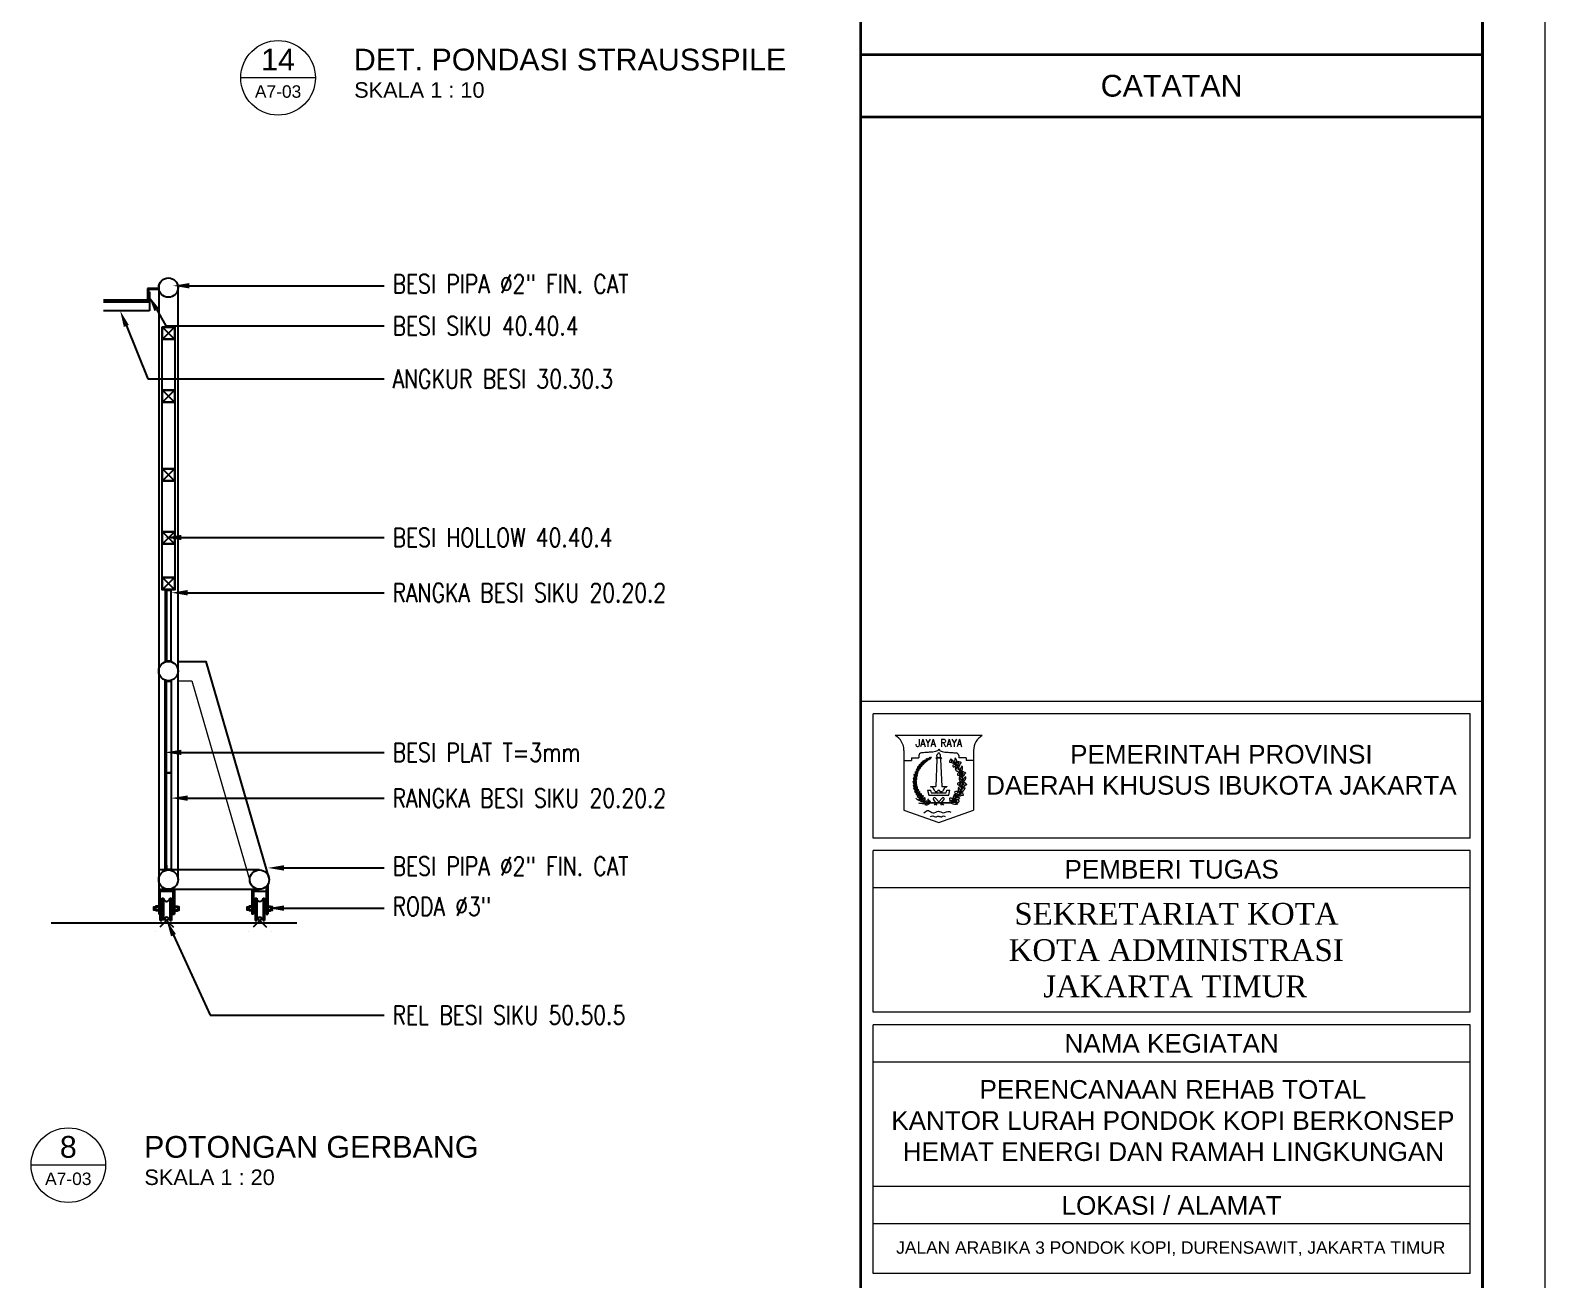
# Model space of a CAD drawing. Header units: millimetres. Extents: x -11 to 1625, y -267 to 195.
# Drawn here: x 886.86 to 911.21, y 35.3 to 55.39 of the extents above; entities that cross this region are included whole.
import ezdxf
from ezdxf import colors
from ezdxf.entities.mleader import LeaderData, LeaderLine
from ezdxf.enums import TextEntityAlignment as Align
from ezdxf.math import Vec2, Vec3

# ---------------------------------------------------------------- set-up
doc = ezdxf.new("R2010")
doc.units = ezdxf.units.MM
doc.linetypes.add('HIDDEN', pattern=[0.375, 0.25, -0.125])
for name, color, linetype, lineweight in [('ars', 11, 'Continuous', 5), ('GRS KOP', 1, 'Continuous', 35), ('kop', 7, 'Continuous', 20), ('not', 7, 'Continuous', 20), ('TEXT KETERANGAN', 7, 'Continuous', 9)]:
    doc.layers.add(name, color=color, linetype=linetype, lineweight=lineweight)
doc.layers.add('BESI', color=10, linetype='Continuous')
doc.layers.add('RAILLING', color=51, linetype='Continuous')
doc.styles.add('ATTR', font='romans.shx', dxfattribs={"width": 0.8, "height": 1.735066})
doc.styles.add('BARU', font='complex.shx')
doc.styles.get("Standard").update_dxf_attribs({"font": 'ARIALUNI.TTF'})

# ---------------------------------------------------------------- blocks, each defined once
blk = doc.blocks.new('PAGAR POT')
for p, q in [((-0.0493, 4.0682), (-0.0493, 4.0002)), ((0.0207, 4.0682), (-0.0493, 4.0682)), ((-0.0493, 4.0682), (-0.0493, 4.0002)), ((-0.0433, 4.0562), (-0.0433, 4.0002)), ((-0.0433, 4.0482), (-0.0433, 4.0002)), ((-0.0373, 4.0482), (-0.0433, 4.0482)), ((-0.0373, 4.0482), (-0.0433, 4.0482)), ((0.0207, 4.0622), (-0.0373, 4.0622)), ((-0.0373, 4.0482), (-0.0373, 3.9282)), ((0.0207, 4.0857), (0.0207, 0.2557)), ((-0.0493, 3.9942), (-0.1173, 3.9942)), ((-0.0493, 3.9942), (-0.1173, 3.9942)), ((-0.0373, 3.9882), (-0.1173, 3.9882)), ((-0.0373, 3.9822), (-0.1173, 3.9822)), ((-0.0493, 4.0002), (-0.0433, 4.0002)), ((-0.0493, 4.0002), (-0.0433, 4.0002)), ((-0.0373, 3.9282), (-0.1173, 3.9282)), ((0.0609, 2.1627), (0.0609, 1.7057)), ((0.0669, 2.1627), (0.0669, 1.7094)), ((0.0609, 1.5906), (0.0609, 1.1299)), ((0.0669, 1.5888), (0.0669, 1.1336)), ((0.0207, 0.3898), (0.0207, 0.1107)), ((0.7107, 0.2968), (0.7107, 0.1107)), ((0.0207, 0.2557), (0.1207, 0.2557)), ((0.0307, 0.0707), (0.0307, 0.2673)), ((0.0407, 0.2107), (0.0507, 0.2107)), ((0.0407, 0.2107), (0.0407, 0.0707)), ((0.0507, 0.2107), (0.0507, 0.0707)), ((0.0907, 0.2107), (0.1007, 0.2107)), ((0.0907, 0.2107), (0.0907, 0.0707)), ((0.1007, 0.2107), (0.1007, 0.0707)), ((0.1107, 0.2673), (0.1107, 0.1107)), ((0.1207, 0.2673), (0.1207, 0.1107)), ((0.6107, 0.2673), (0.6107, 0.1107)), ((0.6107, 0.2673), (0.6107, 0.1107)), ((0.6207, 0.2673), (0.6207, 0.1107)), ((0.6207, 0.2557), (0.7007, 0.2557)), ((0.6307, 0.2107), (0.6407, 0.2107)), ((0.6307, 0.2107), (0.6307, 0.0707)), ((0.6407, 0.2107), (0.6407, 0.0707)), ((0.6807, 0.2107), (0.6907, 0.2107)), ((0.6807, 0.2107), (0.6807, 0.0707)), ((0.6907, 0.2107), (0.6907, 0.0707)), ((0.7007, 0.2843), (0.7007, 0.1107)), ((0.0029, 0.1607), (0.0007, 0.1585)), ((0.0007, 0.1585), (0.0007, 0.133)), ((0.0029, 0.1547), (0.0007, 0.1569)), ((0.0029, 0.1547), (0.0007, 0.1525)), ((0.0029, 0.1367), (0.0007, 0.1389)), ((0.0029, 0.1367), (0.0007, 0.1345)), ((0.003, 0.1307), (0.0007, 0.133)), ((0.0207, 0.1607), (0.0029, 0.1607)), ((0.0207, 0.1547), (0.0029, 0.1547)), ((0.0207, 0.1367), (0.0029, 0.1367)), ((0.0207, 0.1307), (0.003, 0.1307)), ((0.0307, 0.1107), (0.0207, 0.1107)), ((0.0307, 0.1607), (0.0407, 0.1607)), ((0.0407, 0.1567), (0.0307, 0.1567)), ((0.0407, 0.1367), (0.0307, 0.1367)), ((0.0307, 0.1307), (0.0407, 0.1307)), ((0.1007, 0.1607), (0.1107, 0.1607)), ((0.1007, 0.1307), (0.1107, 0.1307)), ((0.1107, 0.1107), (0.1207, 0.1107)), ((0.1207, 0.1607), (0.1385, 0.1607)), ((0.1207, 0.1547), (0.1385, 0.1547)), ((0.1207, 0.1367), (0.1385, 0.1367)), ((0.1207, 0.1307), (0.1384, 0.1307)), ((0.1384, 0.1307), (0.1407, 0.133)), ((0.1385, 0.1607), (0.1407, 0.1585)), ((0.1385, 0.1547), (0.1407, 0.1569)), ((0.1385, 0.1547), (0.1407, 0.1525)), ((0.1385, 0.1367), (0.1407, 0.1389)), ((0.1385, 0.1367), (0.1407, 0.1345)), ((0.1407, 0.1585), (0.1407, 0.133)), ((0.5929, 0.1607), (0.5907, 0.1585)), ((0.5907, 0.1585), (0.5907, 0.133)), ((0.5929, 0.1547), (0.5907, 0.1569)), ((0.5929, 0.1547), (0.5907, 0.1525)), ((0.5929, 0.1367), (0.5907, 0.1389)), ((0.5929, 0.1367), (0.5907, 0.1345)), ((0.593, 0.1307), (0.5907, 0.133)), ((0.6107, 0.1607), (0.5929, 0.1607)), ((0.6107, 0.1547), (0.5929, 0.1547)), ((0.6107, 0.1367), (0.5929, 0.1367)), ((0.6107, 0.1307), (0.593, 0.1307)), ((0.6207, 0.1107), (0.6107, 0.1107)), ((0.6207, 0.1607), (0.6307, 0.1607)), ((0.6307, 0.1567), (0.6207, 0.1567)), ((0.6307, 0.1367), (0.6207, 0.1367)), ((0.6207, 0.1307), (0.6307, 0.1307)), ((0.6907, 0.1607), (0.7007, 0.1607)), ((0.6907, 0.1307), (0.7007, 0.1307)), ((0.7007, 0.1107), (0.7107, 0.1107)), ((0.7107, 0.1607), (0.7285, 0.1607)), ((0.7107, 0.1547), (0.7285, 0.1547)), ((0.7107, 0.1367), (0.7285, 0.1367)), ((0.7107, 0.1307), (0.7284, 0.1307)), ((0.7284, 0.1307), (0.7307, 0.133)), ((0.7285, 0.1607), (0.7307, 0.1585)), ((0.7285, 0.1547), (0.7307, 0.1569)), ((0.7285, 0.1547), (0.7307, 0.1525)), ((0.7285, 0.1367), (0.7307, 0.1389)), ((0.7285, 0.1367), (0.7307, 0.1345)), ((0.7307, 0.1585), (0.7307, 0.133)), ((0.0307, 0.0707), (0.0407, 0.0707)), ((0.0707, 0.0707), (0.0557, 0.0557)), ((0.0707, 0.0707), (0.0857, 0.0557)), ((0.0907, 0.0707), (0.1007, 0.0707)), ((0.6307, 0.0707), (0.6407, 0.0707)), ((0.6607, 0.0707), (0.6457, 0.0557)), ((0.6607, 0.0707), (0.6757, 0.0557)), ((0.6807, 0.0707), (0.6907, 0.0707))]:
    blk.add_line(p, q)
for points in [[(0.0207, 4.0857), (0.0207, 0.3285)], [(0.1432, 0.3285), (0.1432, 4.0857)], [(0.0444, 3.8245), (0.1196, 3.7493)], [(0.0444, 3.7493), (0.1196, 3.8245)], [(0.0444, 3.4259), (0.1196, 3.3507)], [(0.0444, 3.3507), (0.1196, 3.4259)], [(0.0444, 2.9278), (0.1196, 2.8526)], [(0.0444, 2.8526), (0.1196, 2.9278)], [(0.0444, 2.5292), (0.1196, 2.454)], [(0.0444, 2.454), (0.1196, 2.5292)], [(0.0444, 2.2403), (0.1196, 2.1651)], [(0.0444, 2.1651), (0.1196, 2.2403)], [(0.1432, 1.7094), (0.3199, 1.7096), (0.7196, 0.3285)], [(0.0609, 0.3861), (0.0609, 1.5906)], [(0.0669, 1.5888), (0.0669, 0.3898)], [(0.0609, 0.3898), (0.0207, 0.3898), (0.0207, 0.2673), (0.6583, 0.2673)], [(0.6583, 0.3898), (0.0669, 0.3898)], [(-0.659, 0.0557), (0.894, 0.0557)]]:
    blk.add_lwpolyline(points)
for points in [[(0.042, 3.8269), (0.122, 3.8269), (0.122, 3.7469), (0.042, 3.7469)], [(0.042, 3.8269), (0.122, 3.8269), (0.122, 2.1627), (0.042, 2.1627)], [(0.0444, 3.8245), (0.1196, 3.8245), (0.1196, 3.7493), (0.0444, 3.7493)], [(0.042, 3.4283), (0.122, 3.4283), (0.122, 3.3483), (0.042, 3.3483)], [(0.0444, 3.4259), (0.1196, 3.4259), (0.1196, 3.3507), (0.0444, 3.3507)], [(0.042, 2.9302), (0.122, 2.9302), (0.122, 2.8502), (0.042, 2.8502)], [(0.0444, 2.9278), (0.1196, 2.9278), (0.1196, 2.8526), (0.0444, 2.8526)], [(0.042, 2.5316), (0.122, 2.5316), (0.122, 2.4516), (0.042, 2.4516)], [(0.0444, 2.5292), (0.1196, 2.5292), (0.1196, 2.454), (0.0444, 2.454)], [(0.042, 2.2427), (0.122, 2.2427), (0.122, 2.1627), (0.042, 2.1627)], [(0.042, 2.2427), (0.122, 2.2427), (0.122, 2.1627), (0.042, 2.1627)], [(0.0444, 2.2403), (0.1196, 2.2403), (0.1196, 2.1651), (0.0444, 2.1651)], [(0.0669, 2.1627), (0.0669, 2.1327), (0.0699, 2.1327), (0.0699, 2.1597), (0.0999, 2.1597), (0.0999, 2.1627)], [(0.0999, 2.1597), (0.0699, 2.1597), (0.0699, 1.7124), (0.0999, 1.7124)], [(0.0669, 1.7094), (0.0669, 1.7394), (0.0699, 1.7394), (0.0699, 1.7124), (0.0999, 1.7124), (0.0999, 1.7094)], [(0.0669, 1.5869), (0.0669, 1.5569), (0.0699, 1.5569), (0.0699, 1.5839), (0.0999, 1.5839), (0.0999, 1.5869)], [(0.0699, 1.5839), (0.0999, 1.5839), (0.0999, 0.3928), (0.0699, 0.3928)], [(0.0669, 0.3898), (0.0669, 0.4198), (0.0699, 0.4198), (0.0699, 0.3928), (0.0999, 0.3928), (0.0999, 0.3898)], [(0.0007, 0.1357), (-0.0093, 0.1357), (-0.0093, 0.1557), (0.0007, 0.1557)], [(0.1407, 0.1357), (0.1507, 0.1357), (0.1507, 0.1557), (0.1407, 0.1557)], [(0.5907, 0.1357), (0.5807, 0.1357), (0.5807, 0.1557), (0.5907, 0.1557)], [(0.7307, 0.1357), (0.7407, 0.1357), (0.7407, 0.1557), (0.7307, 0.1557)]]:
    blk.add_lwpolyline(points, close=True)
at = {"lineweight": 18}
blk.add_lwpolyline([(0.1432, 1.5869), (0.2304, 1.5869), (0.5989, 0.3135)], dxfattribs=at)
for centre, radius in [((0.082, 4.0745), 0.0613), ((0.082, 1.6482), 0.0613), ((0.082, 0.3285), 0.0613), ((0.6583, 0.3285), 0.0613), ((0.0707, 0.0807), 0.01), ((0.6607, 0.0807), 0.01)]:
    blk.add_circle(centre, radius)
for centre, radius, start, end in [((-0.0373, 4.0562), 0.006, 90, 180), ((-0.0373, 4.0562), 0.006, 90, 180), ((-0.0493, 4.0002), 0.006, 270, 0), ((-0.0493, 4.0002), 0.006, 270, 0), ((0.0707, 0.2107), 0.02, 180, 0), ((0.6607, 0.2107), 0.02, 180, 0), ((0.0707, 0.0707), 0.02, 0, 180), ((0.6607, 0.0707), 0.02, 0, 180)]:
    blk.add_arc(centre, radius, start, end)
at = {"layer": 'RAILLING', "linetype": 'HIDDEN', "ltscale": 0.05}
for points in [[(0.0557, 0.0557), (0, 0)], [(0.0857, 0.0557), (0.1414, 0)], [(0.6457, 0.0557), (0.59, 0)], [(0.6757, 0.0557), (0.7314, 0)]]:
    blk.add_lwpolyline(points, dxfattribs=at)
blk = doc.blocks.new('Ndtpd')
blk.add_line((0.747, 0), (-0.747, 0))
blk.add_circle((0, 0), 0.747)
at = {"flags": 4}
for tag, height, p in [('NO', 0.5, (0, 0.148)), ('NOLBR', 0.3, (0, -0.398))]:
    blk.add_attdef(tag, text='', height=height, dxfattribs=at).set_placement(p, align=Align.CENTER)
for tag, p, height in [('NDTPD', (1.516, 0.148), 0.5), ('SKALA', (1.523, -0.398), 0.3)]:
    blk.add_attdef(tag, p, '', height=height, dxfattribs=at)
blk = doc.blocks.new('kop')
at = {"layer": 'ars'}
for p, q in [((74.521, 35.599), (74.496, 35.614)), ((74.534, 35.595), (74.538, 35.581)), ((74.578, 35.526), (74.553, 35.541)), ((74.578, 35.526), (74.581, 35.555)), ((74.6, 35.468), (74.612, 35.457)), ((74.614, 35.467), (74.614, 35.452)), ((74.634, 35.366), (74.615, 35.388)), ((74.634, 35.366), (74.643, 35.394)), ((74.537, 35.048), (74.537, 35.078)), ((74.552, 35.066), (74.578, 35.081)), ((74.621, 35.202), (74.607, 35.228)), ((74.621, 35.202), (74.64, 35.225)), ((74.631, 35.289), (74.635, 35.273)), ((74.642, 35.304), (74.637, 35.29)), ((74.472, 34.989), (74.502, 34.992))]:
    blk.add_line(p, q, dxfattribs=at)
for centre, radius, start, end in [((74.278, 35.315), 0.405, 114.0856, 237.6325), ((73.985, 35.56), 0.0488, 139.3679, 203.8292), ((73.904, 35.572), 0.0488, 319.3679, 23.8292), ((73.984, 35.517), 0.0488, 87.6483, 152.1096), ((73.943, 35.589), 0.0488, 267.6483, 332.1096), ((74.012, 35.589), 0.0488, 133.8416, 198.303), ((73.932, 35.609), 0.0488, 313.8416, 18.303), ((74.007, 35.547), 0.0488, 82.122, 146.5834), ((73.973, 35.622), 0.0488, 262.122, 326.5834), ((74.036, 35.612), 0.0439, 126.6239, 191.0853), ((73.967, 35.639), 0.0439, 306.6239, 11.0853), ((74.026, 35.575), 0.0439, 74.9043, 139.3657), ((74.005, 35.646), 0.0439, 254.9043, 319.3657), ((74, 35.656), 0.0352, 303.961, 8.4223), ((74.054, 35.632), 0.0352, 123.961, 188.4223), ((74.045, 35.603), 0.0352, 72.2414, 136.7027), ((74.03, 35.66), 0.0352, 252.2414, 316.7027), ((74.027, 35.676), 0.0352, 297.7406, 2.2019), ((74.078, 35.647), 0.0352, 117.7406, 182.2019), ((74.066, 35.619), 0.0352, 66.021, 130.4823), ((74.057, 35.677), 0.0352, 246.021, 310.4823), ((74.097, 35.661), 0.0281, 113.4007, 177.862), ((74.058, 35.688), 0.0281, 293.4007, 357.862), ((74.086, 35.64), 0.0281, 61.6811, 126.1424), ((74.082, 35.687), 0.0281, 241.6811, 306.1424), ((74.082, 35.701), 0.0281, 293.4007, 357.862), ((74.121, 35.674), 0.0281, 113.4007, 177.862), ((74.11, 35.653), 0.0281, 61.6811, 126.1424), ((74.106, 35.7), 0.0281, 241.6811, 306.1424), ((74.117, 35.713), 0.0281, 260.9368, 325.3982), ((74.136, 35.669), 0.0281, 80.9368, 145.3982), ((74.232, 35.315), 0.405, 302.3675, 44.4851), ((74.485, 35.674), 0.0613, 235.5154, 280.6207), ((74.445, 35.613), 0.0507, 1.4248, 71.624), ((74.589, 35.652), 0.0795, 151.1819, 225.9956), ((74.502, 35.54), 0.0507, 1.4248, 71.624), ((74.464, 35.633), 0.0795, 331.1819, 45.9956), ((74.611, 35.596), 0.0507, 162.5946, 232.7938), ((74.538, 35.6), 0.0613, 313.598, 358.7033), ((74.684, 35.504), 0.0795, 133.1999, 208.0136), ((74.559, 35.525), 0.0795, 313.1999, 28.0136), ((73.906, 35.362), 0.061, 172.3995, 236.8608), ((73.812, 35.319), 0.061, 352.3995, 56.8608), ((73.916, 35.414), 0.061, 164.619, 229.0804), ((73.817, 35.384), 0.061, 344.619, 49.0804), ((73.933, 35.316), 0.061, 120.6799, 185.1412), ((73.842, 35.364), 0.061, 300.6799, 5.1412), ((73.923, 35.456), 0.0488, 158.8649, 223.3262), ((73.936, 35.271), 0.061, 130.573, 195.0343), ((73.852, 35.424), 0.061, 292.8994, 357.3608), ((73.937, 35.365), 0.061, 112.8994, 177.3608), ((73.842, 35.44), 0.0488, 338.8649, 43.3262), ((73.837, 35.302), 0.061, 310.573, 15.0343), ((73.873, 35.469), 0.0488, 287.1453, 351.6066), ((73.935, 35.415), 0.0488, 107.1453, 171.6066), ((73.942, 35.493), 0.0488, 150.2996, 214.761), ((73.859, 35.489), 0.0488, 330.2996, 34.761), ((73.948, 35.451), 0.0488, 98.58, 163.0414), ((73.894, 35.513), 0.0488, 278.58, 343.0414), ((73.961, 35.528), 0.0488, 145.7989, 210.2603), ((73.879, 35.531), 0.0488, 325.7989, 30.2603), ((73.916, 35.552), 0.0488, 274.0793, 338.5407), ((73.965, 35.485), 0.0488, 94.0793, 158.5407), ((74.541, 35.601), 0.0613, 235.5154, 280.6207), ((74.526, 35.44), 0.0795, 20.9123, 95.7261), ((74.592, 35.547), 0.0795, 200.9123, 275.7261), ((74.623, 35.449), 0.0613, 217.2288, 262.3342), ((74.663, 35.361), 0.0795, 171.1641, 245.9779), ((74.552, 35.301), 0.0795, 351.1641, 65.9779), ((74.566, 35.403), 0.0507, 343.1383, 53.3375), ((74.682, 35.427), 0.0507, 150.0679, 220.2671), ((74.721, 35.315), 0.0795, 113.3027, 188.1164), ((74.611, 35.377), 0.0795, 293.3027, 8.1164), ((74.611, 35.447), 0.0613, 301.0712, 346.1766), ((73.816, 35.253), 0.061, 2.2926, 66.7539), ((73.901, 35.312), 0.061, 182.2926, 246.7539), ((73.829, 35.191), 0.061, 12.6628, 77.1241), ((73.902, 35.264), 0.061, 192.6628, 257.1241), ((73.907, 35.225), 0.061, 200.2151, 264.6765), ((73.844, 35.143), 0.061, 20.2151, 84.6765), ((73.921, 35.183), 0.061, 206.1601, 270.6214), ((73.867, 35.095), 0.061, 26.1601, 90.6214), ((73.943, 35.23), 0.061, 140.9432, 205.4045), ((73.841, 35.243), 0.061, 320.9432, 25.4045), ((73.941, 35.145), 0.061, 208.508, 272.9693), ((73.891, 35.055), 0.061, 28.508, 92.9693), ((73.957, 35.19), 0.061, 140.9432, 205.4045), ((73.854, 35.203), 0.061, 320.9432, 25.4045), ((73.921, 35.015), 0.061, 40.0311, 104.4924), ((73.953, 35.113), 0.061, 220.0311, 284.4924), ((73.974, 35.153), 0.061, 146.9028, 211.3642), ((73.871, 35.155), 0.061, 326.9028, 31.3642), ((73.997, 35.115), 0.061, 146.6953, 211.1566), ((73.893, 35.117), 0.061, 326.6953, 31.1566), ((74.021, 35.084), 0.061, 144.8635, 209.3249), ((73.918, 35.089), 0.061, 324.8635, 29.3249), ((74.049, 35.054), 0.061, 144.4903, 208.9516), ((73.946, 35.059), 0.061, 324.4903, 28.9516), ((74.567, 35.052), 0.0795, 137.1076, 211.9214), ((74.441, 35.064), 0.0795, 317.1076, 31.9214), ((74.582, 35.119), 0.0613, 176.9872, 222.0926), ((74.509, 35.12), 0.0507, 302.8967, 13.0959), ((74.644, 35.186), 0.0795, 153.0891, 227.9029), ((74.627, 35.286), 0.0613, 205.6201, 250.7254), ((74.52, 35.163), 0.0795, 333.0891, 47.9029), ((74.629, 35.078), 0.0507, 106.5818, 176.781), ((74.591, 35.141), 0.0613, 257.5851, 302.6905), ((74.562, 35.252), 0.0507, 331.5296, 41.7288), ((74.602, 35.228), 0.0795, 271.02, 345.8338), ((74.68, 35.129), 0.0795, 91.02, 165.8338), ((74.688, 35.241), 0.0507, 128.2781, 198.4773), ((74.63, 35.285), 0.0613, 279.2815, 324.3868), ((73.956, 34.978), 0.061, 49.2006, 113.662), ((73.971, 35.08), 0.061, 229.2006, 293.662), ((73.99, 34.949), 0.061, 44.4223, 108.8836), ((74.014, 35.049), 0.061, 224.4223, 288.8836), ((74.08, 35.031), 0.061, 156.1803, 220.6416), ((73.978, 35.016), 0.061, 336.1803, 40.6416), ((74.547, 34.969), 0.0507, 83.4432, 153.6424), ((74.537, 35.042), 0.0613, 234.4466, 279.5519), ((74.569, 34.993), 0.0612, 69.8962, 144.7099), ((74.541, 35.085), 0.0612, 249.8962, 324.7099)]:
    blk.add_arc(centre, radius, start, end, dxfattribs=at)
at = {"layer": 'ars', "color": 11}
for centre, radius, start, end in [((74.491, 34.995), 0.0613, 158.8696, 203.9749), ((74.422, 35.02), 0.0507, 284.779, 354.9783), ((74.44, 34.986), 0.016, 270, 302.3675)]:
    blk.add_arc(centre, radius, start, end, dxfattribs=at)
at = {"layer": 'ars'}
for points, start_tangent, end_tangent in [([(74.461, 35.651), (74.466, 35.634), (74.45, 35.624), (74.429, 35.623), (74.426, 35.64), (74.439, 35.661), (74.444, 35.672), (74.461, 35.663), (74.461, 35.651)], (0.714442, -0.699695), (0.714442, -0.699695)), ([(74.518, 35.578), (74.523, 35.561), (74.507, 35.551), (74.486, 35.55), (74.483, 35.567), (74.496, 35.588), (74.501, 35.599), (74.518, 35.589), (74.518, 35.578)], (0.714442, -0.699695), (0.714442, -0.699695)), ([(74.571, 35.605), (74.582, 35.591), (74.6, 35.598), (74.612, 35.615), (74.601, 35.627), (74.576, 35.629), (74.564, 35.631), (74.562, 35.612), (74.571, 35.605)], (0.149901, -0.988701), (0.149901, -0.988701)), ([(74.594, 35.435), (74.593, 35.416), (74.574, 35.412), (74.555, 35.418), (74.556, 35.435), (74.576, 35.451), (74.584, 35.459), (74.597, 35.445), (74.594, 35.435)], (0.458819, -0.88853), (0.458819, -0.88853)), ([(74.644, 35.445), (74.652, 35.429), (74.671, 35.432), (74.687, 35.445), (74.678, 35.46), (74.654, 35.467), (74.643, 35.472), (74.637, 35.453), (74.644, 35.445)], (-0.068112, -0.997678), (-0.068112, -0.997678)), ([(74.551, 35.127), (74.539, 35.113), (74.521, 35.122), (74.51, 35.139), (74.522, 35.151), (74.547, 35.151), (74.559, 35.152), (74.56, 35.133), (74.551, 35.127)], (-0.223771, -0.974642), (-0.223771, -0.974642)), ([(74.596, 35.277), (74.591, 35.26), (74.572, 35.259), (74.554, 35.269), (74.559, 35.285), (74.581, 35.297), (74.591, 35.303), (74.601, 35.287), (74.596, 35.277)], (0.270637, -0.962681), (0.270637, -0.962681)), ([(74.614, 35.117), (74.608, 35.1), (74.624, 35.089), (74.645, 35.088), (74.649, 35.104), (74.636, 35.126), (74.631, 35.137), (74.614, 35.128), (74.614, 35.117)], (-0.735998, -0.676983), (-0.735998, -0.676983)), ([(74.66, 35.272), (74.661, 35.253), (74.68, 35.25), (74.699, 35.256), (74.697, 35.273), (74.677, 35.288), (74.669, 35.297), (74.656, 35.282), (74.66, 35.272)], (-0.433585, -0.901113), (-0.433585, -0.901113)), ([(74.463, 35.013), (74.447, 35.004), (74.433, 35.018), (74.428, 35.037), (74.443, 35.045), (74.467, 35.037), (74.479, 35.034), (74.474, 35.016), (74.463, 35.013)], (-0.515761, -0.856733), (-0.515761, -0.856733)), ([(74.549, 35.011), (74.537, 34.997), (74.548, 34.981), (74.566, 34.972), (74.576, 34.985), (74.573, 35.01), (74.573, 35.022), (74.554, 35.021), (74.549, 35.011)], (-0.942817, -0.33331), (-0.942817, -0.33331))]:
    blk.add_spline(points, degree=3, dxfattribs=dict(at, start_tangent=start_tangent, end_tangent=end_tangent))
for points in [[(74.445, 34.97), (74.47, 34.975), (74.522, 34.973), (74.56, 34.955)], [(74.445, 34.97), (74.468, 34.959), (74.518, 34.947), (74.56, 34.955)]]:
    blk.add_spline(points, degree=3, dxfattribs=at)
at = {"layer": 'GRS KOP'}
for p, q in [((73, 1), (73, 54)), ((83, 1), (83, 54)), ((73, 47), (83, 47)), ((73, 46), (83, 46))]:
    blk.add_line(p, q, dxfattribs=at)
blk.add_lwpolyline([(1, 54), (83, 54), (83, 1), (1, 1)], close=True, dxfattribs=at)
at = {"layer": 'kop', "color": 7}
for p, q in [((0, 55), (0, 0)), ((84, 55), (84, 0)), ((84, 55), (84, 0)), ((74.205, 35.69), (74.305, 35.69)), ((74.225, 35.67), (74.205, 35.23)), ((74.235, 35.698), (74.275, 35.698)), ((74.285, 35.67), (74.305, 35.23)), ((74.075, 35.17), (74.124, 35.17)), ((74.075, 35.17), (74.095, 35.09)), ((74.095, 35.09), (74.415, 35.09)), ((74.124, 35.23), (74.124, 35.228)), ((74.124, 35.23), (74.205, 35.23)), ((74.124, 35.228), (74.129, 35.228)), ((74.124, 35.17), (74.134, 35.13)), ((74.134, 35.13), (74.376, 35.13)), ((74.195, 35.15), (74.235, 35.15)), ((74.275, 35.15), (74.315, 35.15)), ((74.305, 35.23), (74.386, 35.23)), ((74.376, 35.13), (74.386, 35.17)), ((74.381, 35.228), (74.386, 35.228)), ((74.386, 35.23), (74.386, 35.228)), ((74.386, 35.17), (74.435, 35.17)), ((74.415, 35.09), (74.435, 35.17))]:
    blk.add_line(p, q, dxfattribs=at)
at = {"layer": 'kop'}
for p, q in [((83, 36.6), (73, 36.6)), ((73.2, 34.4), (73.2, 36.4)), ((82.8, 36.4), (73.2, 36.4)), ((82.8, 34.4), (82.8, 36.4)), ((82.8, 34.4), (73.2, 34.4)), ((73.2, 31.6), (73.2, 34.2)), ((82.8, 34.2), (73.2, 34.2)), ((82.8, 31.6), (82.8, 34.2)), ((82.8, 33.6), (73.2, 33.6)), ((82.8, 31.6), (73.2, 31.6)), ((73.2, 27.4), (73.2, 31.4)), ((82.8, 31.4), (73.2, 31.4)), ((82.8, 27.4), (82.8, 31.4)), ((82.8, 30.8), (73.2, 30.8)), ((82.8, 28.8), (73.2, 28.8)), ((82.8, 28.2), (73.2, 28.2)), ((82.8, 27.4), (73.2, 27.4))]:
    blk.add_line(p, q, dxfattribs=at)
at = {"layer": 'kop', "color": 5}
for p, q in [((74.955, 36.05), (73.555, 36.05)), ((73.695, 35.81), (73.695, 34.85)), ((74.815, 35.81), (74.815, 34.85)), ((73.695, 35.65), (73.815, 35.65)), ((73.815, 35.69), (73.815, 35.65)), ((73.815, 35.69), (73.935, 35.69)), ((73.935, 35.73), (73.935, 35.69)), ((74.575, 35.73), (74.575, 35.69)), ((74.695, 35.69), (74.575, 35.69)), ((74.695, 35.69), (74.695, 35.65)), ((74.815, 35.65), (74.695, 35.65)), ((73.695, 34.85), (74.255, 34.65)), ((74.225, 34.95), (74.171, 35.022)), ((74.255, 34.986), (74.203, 35.046)), ((74.225, 34.95), (74.21, 34.93)), ((74.255, 34.986), (74.307, 35.046)), ((74.255, 34.65), (74.815, 34.85)), ((74.285, 34.95), (74.339, 35.022)), ((74.285, 34.95), (74.3, 34.93))]:
    blk.add_line(p, q, dxfattribs=at)
at = {"layer": 'kop', "color": 7}
for points in [[(74.235, 35.698), (74.233, 35.701), (74.231, 35.704), (74.229, 35.707), (74.228, 35.71), (74.227, 35.713), (74.227, 35.715), (74.226, 35.718), (74.226, 35.72), (74.226, 35.723), (74.226, 35.725), (74.226, 35.728), (74.226, 35.731), (74.226, 35.733), (74.227, 35.736), (74.228, 35.738), (74.229, 35.741), (74.23, 35.743), (74.232, 35.746), (74.234, 35.749), (74.236, 35.753), (74.24, 35.758), (74.244, 35.763), (74.249, 35.77), (74.255, 35.778)], [(74.275, 35.698), (74.277, 35.701), (74.279, 35.704), (74.281, 35.707), (74.282, 35.71), (74.283, 35.713), (74.283, 35.715), (74.284, 35.718), (74.284, 35.72), (74.284, 35.723), (74.284, 35.725), (74.284, 35.728), (74.284, 35.731), (74.284, 35.733), (74.283, 35.736), (74.282, 35.738), (74.281, 35.741), (74.28, 35.743), (74.278, 35.746), (74.276, 35.749), (74.274, 35.753), (74.27, 35.758), (74.266, 35.763), (74.261, 35.77), (74.255, 35.778)]]:
    blk.add_lwpolyline(points, dxfattribs=at)
at = {"layer": 'kop', "color": 1}
blk.add_lwpolyline([(74.07, 34.97), (74.44, 34.97)], close=True, dxfattribs=at)
at = {"layer": 'kop', "color": 5}
for points in [[(74.21, 34.97), (74.18, 34.93)], [(74.3, 34.97), (74.33, 34.93)]]:
    blk.add_lwpolyline(points, dxfattribs=at)
for centre, radius, start, end in [((73.419, 35.81), 0.276, 0, 60.5129), ((75.091, 35.81), 0.276, 119.4871, 180), ((73.975, 35.73), 0.04, 90, 180), ((74.535, 35.73), 0.04, 0, 90), ((74.187, 35.034), 0.02, 36.8699, 216.8699), ((74.323, 35.034), 0.02, 323.1301, 143.1301)]:
    blk.add_arc(centre, radius, start, end, dxfattribs=at)
at = {"layer": 'kop', "color": 7}
for centre, radius, start, end in [((74.198, 35.663), 0.0283, 15, 75), ((74.312, 35.663), 0.0283, 105, 165), ((74.079, 35.119), 0.12, 15, 65.3894), ((74.255, 35.15), 0.02, 0, 180), ((74.431, 35.119), 0.12, 114.6106, 165)]:
    blk.add_arc(centre, radius, start, end, dxfattribs=at)
at = {"layer": 'kop', "color": 1}
blk.add_arc((74.07, 34.986), 0.016, 237.6325, 270, dxfattribs=at)
at = {"layer": 'kop', "color": 5}
for points in [[(74.255, 35.83), (74.232, 35.807), (74.2, 35.793), (74.12, 35.782), (74.046, 35.777), (73.975, 35.77)], [(74.255, 35.83), (74.278, 35.807), (74.31, 35.793), (74.39, 35.782), (74.464, 35.777), (74.535, 35.77)], [(74.023, 34.99), (74.006, 34.984), (73.974, 34.992), (73.925, 35.01), (73.891, 35.041)], [(74.038, 34.971), (74.016, 34.967), (73.997, 34.959), (73.964, 34.956), (73.932, 34.964)], [(74.082, 34.965), (74.066, 34.956), (74.034, 34.952), (74.006, 34.952), (73.992, 34.948)], [(74.015, 34.807), (74.089, 34.844), (74.162, 34.807), (74.249, 34.833), (74.326, 34.809), (74.4, 34.83), (74.45, 34.817)], [(74.125, 34.97), (74.104, 34.959), (74.093, 34.947), (74.051, 34.932), (74.033, 34.937)], [(74.113, 34.984), (74.085, 34.986), (74.071, 34.993), (74.051, 34.993)], [(74.125, 34.97), (74.112, 34.996), (74.085, 35.02), (74.081, 35.031)], [(74.12, 34.747), (74.16, 34.759), (74.204, 34.744), (74.255, 34.753), (74.3, 34.744), (74.332, 34.758), (74.357, 34.749)]]:
    blk.add_spline(points, degree=3, dxfattribs=at)
at = {"layer": 'kop'}
for s, height, p in [('CATATAN', 0.35, (78, 46.5)), ('PEMERINTAH PROVINSI', 0.29998, (78.8, 35.75)), ('DAERAH KHUSUS IBUKOTA JAKARTA', 0.29998, (78.8, 35.25)), ('PEMBERI TUGAS', 0.3, (78, 33.9)), ('NAMA KEGIATAN', 0.3, (78, 31.1)), ('LOKASI / ALAMAT', 0.3, (78, 28.5)), ('JALAN ARABIKA 3 PONDOK KOPI, DURENSAWIT, JAKARTA TIMUR', 0.2, (77.986, 27.8))]:
    blk.add_text(s, height=height, dxfattribs=at).set_placement(p, align=Align.MIDDLE)
at = {"layer": 'kop', "color": 5, "style": 'BARU', "width": 0.9}
blk.add_text('JAYA RAYA', height=0.12, dxfattribs=at).set_placement((74.255, 35.93), align=Align.MIDDLE)
at = {"layer": 'kop', "insert": (74.033, 33.359), "char_height": 0.35, "attachment_point": 1, "style": 'BARU'}
blk.add_mtext_dynamic_manual_height_columns('\\pi1.4375;{\\fRomantic|b0|i0|c2|p2;SEKRETARIAT KOTA\\P\\pi1.3461;KOTA ADMINISTRASI\\P\\pi1.9027;JAKARTA TIMUR}', width=7.94943, gutter_width=1.5, heights=[0], dxfattribs=at)
at = {"layer": 'kop', "insert": (73.464, 30.51), "char_height": 0.3, "attachment_point": 1}
blk.add_mtext_dynamic_manual_height_columns('\\pi1.446;PERENCANAAN REHAB TOTAL \\P\\pi0.026798;KANTOR LURAH PONDOK KOPI BERKONSEP \\P\\pi0.21087;HEMAT ENERGI DAN RAMAH LINGKUNGAN', width=9.06362, gutter_width=1.5, heights=[0], dxfattribs=at)
at = {"layer": 'kop', "style": 'BARU', "flags": 4}
for p, height in [((73.8, 5.4), 0.35), ((80.303, 5.382), 0.25), ((73.8, 4.9), 0.35), ((80.303, 4.882), 0.25), ((73.8, 4.4), 0.35), ((80.303, 4.382), 0.25)]:
    blk.add_attdef('-', p, '', height=height, dxfattribs=at)
at = {"layer": 'kop', "flags": 4}
for tag, p in [('AR-00', (78.057, 2.648)), ('00', (81.238, 2.647))]:
    blk.add_attdef(tag, text='', height=0.35, dxfattribs=at).set_placement(p, align=Align.MIDDLE)

msp = doc.modelspace()

# ---------------------------------------------------------------- linework, layer by layer
at = {"layer": 'BESI'}
msp.add_line((888.9235262, 51.20561), (888.9235262, 41.5490847), dxfattribs=at)
at = {"layer": 'BESI', "lineweight": 18}
for p, q in [((889.0251738, 43.5312136), (889.0327974, 43.5312136)), ((889.0251738, 43.4549779), (889.1268214, 43.4549779)), ((889.0251738, 43.3787421), (889.0327974, 43.3787421)), ((889.0327974, 43.4626014), (889.0327974, 43.5312136)), ((889.0327974, 43.4626014), (889.1268214, 43.4626014)), ((889.0327974, 43.4473543), (889.0327974, 43.3787421)), ((889.0327974, 43.4473543), (889.1268214, 43.4473543)), ((890.6769479, 41.3076716), (890.7220986, 41.3076716)), ((890.6769479, 41.2924244), (890.7220986, 41.2924244)), ((890.6769479, 41.246683), (890.7220986, 41.246683)), ((890.6769479, 41.2314358), (890.7218677, 41.2314358)), ((890.7218677, 41.2314358), (890.7277717, 41.2373505)), ((890.7220986, 41.3076716), (890.7277717, 41.3019882)), ((890.7220986, 41.2924244), (890.7277717, 41.2981078)), ((890.7220986, 41.2924244), (890.7277717, 41.286741)), ((890.7220986, 41.246683), (890.7277717, 41.2523664)), ((890.7220986, 41.246683), (890.7277717, 41.2409996)), ((890.7277717, 41.3019882), (890.7277717, 41.2373505))]:
    msp.add_line(p, q, dxfattribs=at)
msp.add_lwpolyline([(890.7277717, 41.2441418), (890.7531836, 41.2441418), (890.7531836, 41.2949656), (890.7277717, 41.2949656)], close=True, dxfattribs=at)
at = {"layer": 'RAILLING'}
for points in [[(888.5728422, 51.0492803), (888.0335947, 51.0492803)], [(888.5728422, 51.0340332), (888.0335947, 51.0340332)], [(888.5728422, 51.018786), (888.0335947, 51.018786)], [(888.5728425, 50.8815617), (888.0335947, 50.8815617)]]:
    msp.add_lwpolyline(points, dxfattribs=at)

# ---------------------------------------------------------------- block references
at = {"layer": 'BESI', "xscale": 2.541190872104575, "yscale": 2.541190872104575, "zscale": 2.541190872104575}
msp.add_blockref('PAGAR POT', (888.8708964, 40.8992751), dxfattribs=at)
at = {"layer": 'kop'}
for p in [(827.2141618, 8), (911.2141622, 8)]:
    msp.add_blockref('kop', p, dxfattribs=at)
at = {"layer": 'not'}
ref = msp.add_blockref('Ndtpd', (890.8435585, 54.626818), dxfattribs=dict(at, xscale=0.803212851405533, yscale=0.8032128514056467, zscale=0.8032128514056226))
ref.add_attrib('NO', '14', dxfattribs={"layer": '0', "height": 0.35, "flags": 4}).set_placement((890.8432314, 54.7453439), align=Align.CENTER)
ref.add_attrib('NDTPD', 'DET. PONDASI STRAUSSPILE', (892.0612432, 54.7453439), dxfattribs={"layer": '0', "height": 0.35, "flags": 4})
ref.add_attrib('NOLBR', 'A7-03', dxfattribs={"layer": '0', "height": 0.2, "flags": 4}).set_placement((890.8432314, 54.3068481), align=Align.CENTER)
ref.add_attrib('SKALA', 'SKALA 1 : 10', (892.0670432, 54.3068481), dxfattribs={"layer": '0', "height": 0.25, "flags": 4})
ref = msp.add_blockref('Ndtpd', (887.4694772, 37.1424947), dxfattribs=dict(at, xscale=0.803212851405533, yscale=0.8032128514056467, zscale=0.8032128514056226))
ref.add_attrib('NO', '8', dxfattribs={"layer": '0', "height": 0.35, "flags": 4}).set_placement((887.46915, 37.2610206), align=Align.CENTER)
ref.add_attrib('NDTPD', 'POTONGAN GERBANG', (888.6871618, 37.2610206), dxfattribs={"layer": '0', "height": 0.35, "flags": 4})
ref.add_attrib('NOLBR', 'A7-03', dxfattribs={"layer": '0', "height": 0.2, "flags": 4}).set_placement((887.46915, 36.8225248), align=Align.CENTER)
ref.add_attrib('SKALA', 'SKALA 1 : 20', (888.6929619, 36.8225248), dxfattribs={"layer": '0', "height": 0.25, "flags": 4})

# ---------------------------------------------------------------- leaders
at = {"layer": 'TEXT KETERANGAN'}
ml = msp.add_multileader_mtext('Standard', dxfattribs=at)
ml.set_content('{\\C90;BESI PIPA %%C2" FIN. CAT}', color=256, style='ATTR')
ml.set_leader_properties()
ml.build(insert=Vec2(0, 0))
ml.multileader.update_dxf_attribs({"text_left_attachment_type": 2, "text_right_attachment_type": 2, "dogleg_length": 2.367, "arrow_head_size": 0.2637542})
ctx = ml.context
ctx.base_point, ctx.char_height, ctx.arrow_head_size, ctx.landing_gap_size, ctx.plane_origin = Vec3(892.5510846, 51.2833872), 0.3, 0.2637542, 0.1318771, Vec3(893.7750504, 51.9656524)
ctx.left_attachment, ctx.right_attachment = 2, 2
notes = []
notes.append((ctx, [(0, (1, 1, 0), (890.7555861, 51.2833872), (1, 0), 1.7954985, [(0, [(889.1535961, 51.2833872)], 0, [])])]))
ctx.mtext.insert, ctx.mtext.flow_direction = Vec3(892.6829617, 51.4619586), 5
ml = msp.add_multileader_mtext('Standard', dxfattribs=at)
ml.set_content('{\\C90;BESI SIKU 40.40.4}', color=256, style='ATTR')
ml.set_leader_properties()
ml.build(insert=Vec2(0, 0))
ml.multileader.update_dxf_attribs({"text_left_attachment_type": 2, "text_right_attachment_type": 2, "dogleg_length": 2.367, "arrow_head_size": 0.2637542})
ctx = ml.context
ctx.base_point, ctx.char_height, ctx.arrow_head_size, ctx.landing_gap_size, ctx.plane_origin = Vec3(892.5510846, 50.6366493), 0.3, 0.2637542, 0.1318771, Vec3(893.7750504, 51.6532547)
ctx.left_attachment, ctx.right_attachment = 2, 2
notes.append((ctx, [(0, (1, 1, 0), (889.0405541, 50.6366493), (1, 0), 3.5105305, [(0, [(888.7608903, 51.125516)], 0, [])])]))
ctx.mtext.insert, ctx.mtext.flow_direction = Vec3(892.6829617, 50.7866493), 5
ml = msp.add_multileader_mtext('Standard', dxfattribs=at)
ml.set_content('{\\C90;ANGKUR BESI 30.30.3}', color=256, style='ATTR')
ml.set_leader_properties()
ml.build(insert=Vec2(0, 0))
ml.multileader.update_dxf_attribs({"text_left_attachment_type": 2, "text_right_attachment_type": 2, "dogleg_length": 2.367, "arrow_head_size": 0.2637542})
ctx = ml.context
ctx.base_point, ctx.char_height, ctx.arrow_head_size, ctx.landing_gap_size, ctx.plane_origin = Vec3(892.5510846, 49.7847729), 0.3, 0.2637542, 0.1318771, Vec3(893.7750504, 50.8321)
ctx.left_attachment, ctx.right_attachment = 2, 2
notes.append((ctx, [(0, (1, 1, 0), (888.7495888, 49.7847729), (1, 0), 3.8014958, [(0, [(888.3032186, 50.8815617)], 0, [])])]))
ctx.mtext.insert, ctx.mtext.flow_direction = Vec3(892.6829617, 49.9347729), 5
ml = msp.add_multileader_mtext('Standard', dxfattribs=at)
ml.set_content('{\\C90;BESI HOLLOW 40.40.4}', color=256, style='ATTR')
ml.set_leader_properties()
ml.build(insert=Vec2(0, 0))
ml.multileader.update_dxf_attribs({"text_left_attachment_type": 2, "text_right_attachment_type": 2, "dogleg_length": 2.367, "arrow_head_size": 0.2637542})
ctx = ml.context
ctx.base_point, ctx.char_height, ctx.arrow_head_size, ctx.landing_gap_size, ctx.plane_origin = Vec3(892.5510846, 47.2349812), 0.3, 0.2637542, 0.1318771, Vec3(893.7750504, 47.9172464)
ctx.left_attachment, ctx.right_attachment = 2, 2
notes.append((ctx, [(0, (1, 1, 0), (890.7199349, 47.2349812), (1, 0), 1.8311497, [(0, [(889.0257764, 47.2349812)], 0, [])])]))
ctx.mtext.insert, ctx.mtext.flow_direction = Vec3(892.6829617, 47.3849812), 5
ml = msp.add_multileader_mtext('Standard', dxfattribs=at)
ml.set_content('{\\C90;RANGKA BESI SIKU 20.20.2}', color=256, style='ATTR')
ml.set_leader_properties()
ml.build(insert=Vec2(0, 0))
ml.multileader.update_dxf_attribs({"text_left_attachment_type": 2, "text_right_attachment_type": 2, "dogleg_length": 2.367, "arrow_head_size": 0.2637542})
ctx = ml.context
ctx.base_point, ctx.char_height, ctx.arrow_head_size, ctx.landing_gap_size, ctx.plane_origin = Vec3(892.5510846, 46.3472451), 0.3, 0.2637542, 0.1318771, Vec3(893.7750504, 47.0295103)
ctx.left_attachment, ctx.right_attachment = 2, 2
notes.append((ctx, [(0, (1, 1, 0), (890.5238571, 46.3472451), (1, 0), 2.0272275, [(0, [(889.1248828, 46.3472451)], 0, [])])]))
ctx.mtext.insert, ctx.mtext.flow_direction = Vec3(892.6829617, 46.4972451), 5
ml = msp.add_multileader_mtext('Standard', dxfattribs=at)
ml.set_content('{\\C90;BESI PLAT T=3mm}', color=256, style='ATTR')
ml.set_leader_properties()
ml.build(insert=Vec2(0, 0))
ml.multileader.update_dxf_attribs({"text_left_attachment_type": 2, "text_right_attachment_type": 2, "dogleg_length": 2.367, "arrow_head_size": 0.2637542})
ctx = ml.context
ctx.base_point, ctx.char_height, ctx.arrow_head_size, ctx.landing_gap_size, ctx.plane_origin = Vec3(892.5510846, 43.7795696), 0.3, 0.2637542, 0.1318771, Vec3(893.7750504, 44.4618348)
ctx.left_attachment, ctx.right_attachment = 2, 2
notes.append((ctx, [(0, (1, 1, 0), (891.1958532, 43.7795696), (1, 0), 1.3552313, [(0, [(889.0257764, 43.7795696)], 0, [])])]))
ctx.mtext.insert, ctx.mtext.flow_direction = Vec3(892.6829617, 43.9295696), 5
ml = msp.add_multileader_mtext('Standard', dxfattribs=at)
ml.set_content('{\\C90;RANGKA BESI SIKU 20.20.2}', color=256, style='ATTR')
ml.set_leader_properties()
ml.build(insert=Vec2(0, 0))
ml.multileader.update_dxf_attribs({"text_left_attachment_type": 2, "text_right_attachment_type": 2, "dogleg_length": 2.367, "arrow_head_size": 0.2637542})
ctx = ml.context
ctx.base_point, ctx.char_height, ctx.arrow_head_size, ctx.landing_gap_size, ctx.plane_origin = Vec3(892.5510846, 43.044085), 0.3, 0.2637542, 0.1318771, Vec3(893.7750504, 43.7263502)
ctx.left_attachment, ctx.right_attachment = 2, 2
notes.append((ctx, [(0, (1, 1, 0), (891.3091954, 43.044085), (1, 0), 1.2418891, [(0, [(889.1248828, 43.044085)], 0, [])])]))
ctx.mtext.insert, ctx.mtext.flow_direction = Vec3(892.6829617, 43.194085), 5
ml = msp.add_multileader_mtext('Standard', dxfattribs=at)
ml.set_content('{\\C90;BESI PIPA %%C2" FIN. CAT}', color=256, style='ATTR')
ml.set_leader_properties()
ml.build(insert=Vec2(0, 0))
ml.multileader.update_dxf_attribs({"text_left_attachment_type": 2, "text_right_attachment_type": 2, "dogleg_length": 2.367, "arrow_head_size": 0.2637542})
ctx = ml.context
ctx.base_point, ctx.char_height, ctx.arrow_head_size, ctx.landing_gap_size, ctx.plane_origin = Vec3(892.5510846, 41.9218253), 0.3, 0.2637542, 0.1318771, Vec3(893.7750504, 42.6040905)
ctx.left_attachment, ctx.right_attachment = 2, 2
notes.append((ctx, [(0, (1, 1, 0), (892.1715487, 41.9218253), (1, 0), 0.3795359, [(0, [(890.6769479, 41.9218253)], 0, [])])]))
ctx.mtext.insert, ctx.mtext.flow_direction = Vec3(892.6829617, 42.1003967), 5
ml = msp.add_multileader_mtext('Standard', dxfattribs=at)
ml.set_content('{\\C90;RODA %%C3"}', color=256, style='ATTR')
ml.set_leader_properties()
ml.build(insert=Vec2(0, 0))
ml.multileader.update_dxf_attribs({"text_left_attachment_type": 2, "text_right_attachment_type": 2, "dogleg_length": 2.367, "arrow_head_size": 0.2637542})
ctx = ml.context
ctx.base_point, ctx.char_height, ctx.arrow_head_size, ctx.landing_gap_size, ctx.plane_origin = Vec3(892.5510846, 41.2750873), 0.3, 0.2637542, 0.1318771, Vec3(893.7750504, 41.9573525)
ctx.left_attachment, ctx.right_attachment = 2, 2
notes.append((ctx, [(0, (1, 1, 0), (892.1715487, 41.2750873), (1, 0), 0.3795359, [(0, [(890.6769479, 41.2750873)], 0, [])])]))
ctx.mtext.insert, ctx.mtext.flow_direction = Vec3(892.6829617, 41.4536588), 5
ml = msp.add_multileader_mtext('Standard', dxfattribs=at)
ml.set_content('{\\C90;REL BESI SIKU 50.50.5}', color=256, style='ATTR')
ml.set_leader_properties()
ml.build(insert=Vec2(0, 0))
ml.multileader.update_dxf_attribs({"text_left_attachment_type": 2, "text_right_attachment_type": 2, "dogleg_length": 2.367, "arrow_head_size": 0.2637542})
ctx = ml.context
ctx.base_point, ctx.char_height, ctx.arrow_head_size, ctx.landing_gap_size, ctx.plane_origin = Vec3(892.5510846, 39.5553042), 0.3, 0.2637542, 0.1318771, Vec3(893.7986375, 40.2375694)
ctx.left_attachment, ctx.right_attachment = 2, 2
notes.append((ctx, [(0, (1, 1, 0), (889.7529071, 39.5553042), (1, 0), 2.7981775, [(0, [(889.0505857, 41.0789644)], 0, [])])]))
ctx.mtext.insert, ctx.mtext.flow_direction = Vec3(892.6829617, 39.7053042), 5
for ctx, leaders in notes:
    for number, flags, end, landing, length, lines in leaders:
        leader = LeaderData()
        leader.index, (leader.has_last_leader_line, leader.has_dogleg_vector, leader.attachment_direction) = number, flags
        leader.last_leader_point, leader.dogleg_vector, leader.dogleg_length = Vec3(end), Vec3(landing), length
        for number, points, colour, breaks in lines:
            line = LeaderLine()
            line.index, line.vertices, line.color, line.breaks = number, Vec3.list(points), colors.encode_raw_color(colour), breaks
            leader.lines.append(line)
        ctx.leaders.append(leader)

doc.saveas('drawing.dxf')
